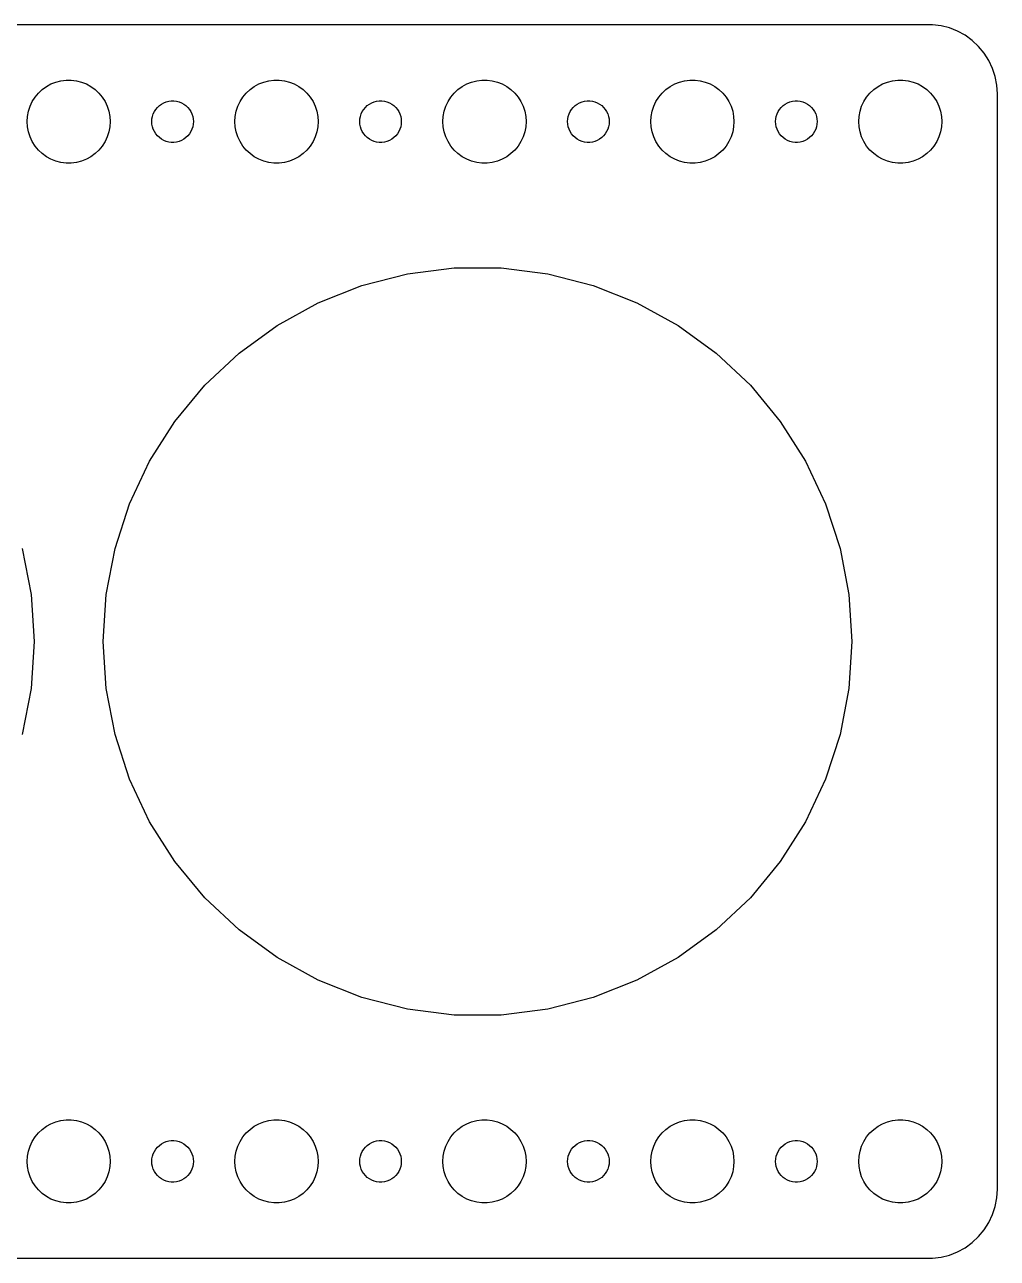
# Model space of a CAD drawing. Header units: metres. Extents: x -67 to 67, y -44 to 44.
# Drawn here: x -3.2 to 67, y -44.5 to 44.5 of the extents above; entities that cross this region are included whole.
import ezdxf

# ---------------------------------------------------------------- set-up
doc = ezdxf.new("R2010")
doc.units = ezdxf.units.M

msp = doc.modelspace()

# ---------------------------------------------------------------- linework, layer by layer
for p, q in [((62.3139, 44.4901), (-62.3139, 44.4901)), ((62.9369, 44.4114), (62.3139, 44.4901)), ((63.5451, 44.2553), (62.9369, 44.4114)), ((64.1289, 44.0241), (63.5451, 44.2553)), ((64.6791, 43.7216), (64.1289, 44.0241)), ((65.1871, 43.3526), (64.6791, 43.7216)), ((65.6448, 42.9227), (65.1871, 43.3526)), ((66.0451, 42.4389), (65.6448, 42.9227)), ((66.3815, 41.9088), (66.0451, 42.4389)), ((66.6489, 41.3406), (66.3815, 41.9088)), ((66.8429, 40.7434), (66.6489, 41.3406)), ((-1.60747, 40.033), (-1.27733, 40.2145)), ((-1.27733, 40.2145), (-0.92705, 40.3532)), ((-0.92705, 40.3532), (-0.56213, 40.4469)), ((-0.56213, 40.4469), (-0.18837, 40.4941)), ((-0.18837, 40.4941), (0.18837, 40.4941)), ((0.18837, 40.4941), (0.56213, 40.4469)), ((0.56213, 40.4469), (0.92705, 40.3532)), ((0.92705, 40.3532), (1.27733, 40.2145)), ((1.27733, 40.2145), (1.60747, 40.033)), ((13.3925, 40.033), (13.7227, 40.2145)), ((13.7227, 40.2145), (14.0729, 40.3532)), ((14.0729, 40.3532), (14.4379, 40.4469)), ((14.4379, 40.4469), (14.8116, 40.4941)), ((14.8116, 40.4941), (15.1884, 40.4941)), ((15.1884, 40.4941), (15.5621, 40.4469)), ((15.5621, 40.4469), (15.927, 40.3532)), ((15.927, 40.3532), (16.2773, 40.2145)), ((16.2773, 40.2145), (16.6075, 40.033)), ((28.3925, 40.033), (28.7227, 40.2145)), ((28.7227, 40.2145), (29.0729, 40.3532)), ((29.0729, 40.3532), (29.4379, 40.4469)), ((29.4379, 40.4469), (29.8116, 40.4941)), ((29.8116, 40.4941), (30.1884, 40.4941)), ((30.1884, 40.4941), (30.5621, 40.4469)), ((30.5621, 40.4469), (30.927, 40.3532)), ((30.927, 40.3532), (31.2773, 40.2145)), ((31.2773, 40.2145), (31.6075, 40.033)), ((43.3925, 40.033), (43.7227, 40.2145)), ((43.7227, 40.2145), (44.0729, 40.3532)), ((44.0729, 40.3532), (44.4379, 40.4469)), ((44.4379, 40.4469), (44.8116, 40.4941)), ((44.8116, 40.4941), (45.1884, 40.4941)), ((45.1884, 40.4941), (45.5621, 40.4469)), ((45.5621, 40.4469), (45.927, 40.3532)), ((45.927, 40.3532), (46.2773, 40.2145)), ((46.2773, 40.2145), (46.6075, 40.033)), ((58.3925, 40.033), (58.7227, 40.2145)), ((58.7227, 40.2145), (59.0729, 40.3532)), ((59.0729, 40.3532), (59.4379, 40.4469)), ((59.4379, 40.4469), (59.8116, 40.4941)), ((59.8116, 40.4941), (60.1884, 40.4941)), ((60.1884, 40.4941), (60.5621, 40.4469)), ((60.5621, 40.4469), (60.927, 40.3532)), ((60.927, 40.3532), (61.2773, 40.2145)), ((61.2773, 40.2145), (61.6075, 40.033)), ((66.9606, 40.1267), (66.8429, 40.7434)), ((67, 39.5), (66.9606, 40.1267)), ((-2.62891, 38.9453), (-2.42705, 39.2634)), ((-2.42705, 39.2634), (-2.1869, 39.5536)), ((-2.1869, 39.5536), (-1.91226, 39.8115)), ((-1.91226, 39.8115), (-1.60747, 40.033)), ((1.60747, 40.033), (1.91226, 39.8115)), ((1.91226, 39.8115), (2.1869, 39.5536)), ((2.1869, 39.5536), (2.42705, 39.2634)), ((2.42705, 39.2634), (2.62891, 38.9453)), ((12.3711, 38.9453), (12.5729, 39.2634)), ((12.5729, 39.2634), (12.8131, 39.5536)), ((12.8131, 39.5536), (13.0877, 39.8115)), ((13.0877, 39.8115), (13.3925, 40.033)), ((16.6075, 40.033), (16.9123, 39.8115)), ((16.9123, 39.8115), (17.1869, 39.5536)), ((17.1869, 39.5536), (17.427, 39.2634)), ((17.427, 39.2634), (17.6289, 38.9453)), ((27.3711, 38.9453), (27.5729, 39.2634)), ((27.5729, 39.2634), (27.8131, 39.5536)), ((27.8131, 39.5536), (28.0877, 39.8115)), ((28.0877, 39.8115), (28.3925, 40.033)), ((31.6075, 40.033), (31.9123, 39.8115)), ((31.9123, 39.8115), (32.1869, 39.5536)), ((32.1869, 39.5536), (32.427, 39.2634)), ((32.427, 39.2634), (32.6289, 38.9453)), ((42.3711, 38.9453), (42.5729, 39.2634)), ((42.5729, 39.2634), (42.8131, 39.5536)), ((42.8131, 39.5536), (43.0877, 39.8115)), ((43.0877, 39.8115), (43.3925, 40.033)), ((46.6075, 40.033), (46.9123, 39.8115)), ((46.9123, 39.8115), (47.1869, 39.5536)), ((47.1869, 39.5536), (47.427, 39.2634)), ((47.427, 39.2634), (47.6289, 38.9453)), ((57.3711, 38.9453), (57.5729, 39.2634)), ((57.5729, 39.2634), (57.8131, 39.5536)), ((57.8131, 39.5536), (58.0877, 39.8115)), ((58.0877, 39.8115), (58.3925, 40.033)), ((61.6075, 40.033), (61.9123, 39.8115)), ((61.9123, 39.8115), (62.1869, 39.5536)), ((62.1869, 39.5536), (62.427, 39.2634)), ((62.427, 39.2634), (62.6289, 38.9453)), ((67, -39.5), (67, 39.5)), ((-2.90575, 38.2461), (-2.78932, 38.6044)), ((-2.78932, 38.6044), (-2.62891, 38.9453)), ((2.62891, 38.9453), (2.78932, 38.6044)), ((2.78932, 38.6044), (2.90575, 38.2461)), ((6.18553, 38.2226), (6.28647, 38.3817)), ((6.28647, 38.3817), (6.40654, 38.5268)), ((6.40654, 38.5268), (6.54385, 38.6558)), ((6.54385, 38.6558), (6.69626, 38.7665)), ((6.69626, 38.7665), (6.86133, 38.8572)), ((6.86133, 38.8572), (7.03647, 38.9266)), ((7.03647, 38.9266), (7.21892, 38.9734)), ((7.21892, 38.9734), (7.40581, 38.997)), ((7.40581, 38.997), (7.59418, 38.997)), ((7.59418, 38.997), (7.78107, 38.9734)), ((7.78107, 38.9734), (7.96352, 38.9266)), ((7.96352, 38.9266), (8.13866, 38.8572)), ((8.13866, 38.8572), (8.30373, 38.7665)), ((8.30373, 38.7665), (8.45613, 38.6558)), ((8.45613, 38.6558), (8.59344, 38.5268)), ((8.59344, 38.5268), (8.71352, 38.3817)), ((8.71352, 38.3817), (8.81445, 38.2226)), ((12.0942, 38.2461), (12.2107, 38.6044)), ((12.2107, 38.6044), (12.3711, 38.9453)), ((17.6289, 38.9453), (17.7893, 38.6044)), ((17.7893, 38.6044), (17.9057, 38.2461)), ((21.1855, 38.2226), (21.2865, 38.3817)), ((21.2865, 38.3817), (21.4065, 38.5268)), ((21.4065, 38.5268), (21.5439, 38.6558)), ((21.5439, 38.6558), (21.6963, 38.7665)), ((21.6963, 38.7665), (21.8613, 38.8572)), ((21.8613, 38.8572), (22.0365, 38.9266)), ((22.0365, 38.9266), (22.2189, 38.9734)), ((22.2189, 38.9734), (22.4058, 38.997)), ((22.4058, 38.997), (22.5942, 38.997)), ((22.5942, 38.997), (22.7811, 38.9734)), ((22.7811, 38.9734), (22.9635, 38.9266)), ((22.9635, 38.9266), (23.1387, 38.8572)), ((23.1387, 38.8572), (23.3037, 38.7665)), ((23.3037, 38.7665), (23.4561, 38.6558)), ((23.4561, 38.6558), (23.5934, 38.5268)), ((23.5934, 38.5268), (23.7135, 38.3817)), ((23.7135, 38.3817), (23.8145, 38.2226)), ((27.0942, 38.2461), (27.2107, 38.6044)), ((27.2107, 38.6044), (27.3711, 38.9453)), ((32.6289, 38.9453), (32.7893, 38.6044)), ((32.7893, 38.6044), (32.9057, 38.2461)), ((36.1855, 38.2226), (36.2865, 38.3817)), ((36.2865, 38.3817), (36.4065, 38.5268)), ((36.4065, 38.5268), (36.5439, 38.6558)), ((36.5439, 38.6558), (36.6963, 38.7665)), ((36.6963, 38.7665), (36.8613, 38.8572)), ((36.8613, 38.8572), (37.0365, 38.9266)), ((37.0365, 38.9266), (37.2189, 38.9734)), ((37.2189, 38.9734), (37.4058, 38.997)), ((37.4058, 38.997), (37.5942, 38.997)), ((37.5942, 38.997), (37.7811, 38.9734)), ((37.7811, 38.9734), (37.9635, 38.9266)), ((37.9635, 38.9266), (38.1387, 38.8572)), ((38.1387, 38.8572), (38.3037, 38.7665)), ((38.3037, 38.7665), (38.4561, 38.6558)), ((38.4561, 38.6558), (38.5934, 38.5268)), ((38.5934, 38.5268), (38.7135, 38.3817)), ((38.7135, 38.3817), (38.8145, 38.2226)), ((42.0942, 38.2461), (42.2107, 38.6044)), ((42.2107, 38.6044), (42.3711, 38.9453)), ((47.6289, 38.9453), (47.7893, 38.6044)), ((47.7893, 38.6044), (47.9057, 38.2461)), ((51.1855, 38.2226), (51.2865, 38.3817)), ((51.2865, 38.3817), (51.4065, 38.5268)), ((51.4065, 38.5268), (51.5439, 38.6558)), ((51.5439, 38.6558), (51.6963, 38.7665)), ((51.6963, 38.7665), (51.8613, 38.8572)), ((51.8613, 38.8572), (52.0365, 38.9266)), ((52.0365, 38.9266), (52.2189, 38.9734)), ((52.2189, 38.9734), (52.4058, 38.997)), ((52.4058, 38.997), (52.5942, 38.997)), ((52.5942, 38.997), (52.7811, 38.9734)), ((52.7811, 38.9734), (52.9635, 38.9266)), ((52.9635, 38.9266), (53.1387, 38.8572)), ((53.1387, 38.8572), (53.3037, 38.7665)), ((53.3037, 38.7665), (53.4561, 38.6558)), ((53.4561, 38.6558), (53.5934, 38.5268)), ((53.5934, 38.5268), (53.7135, 38.3817)), ((53.7135, 38.3817), (53.8145, 38.2226)), ((57.0942, 38.2461), (57.2107, 38.6044)), ((57.2107, 38.6044), (57.3711, 38.9453)), ((62.6289, 38.9453), (62.7893, 38.6044)), ((62.7893, 38.6044), (62.9057, 38.2461)), ((-3, 37.5), (-2.97633, 37.876)), ((-2.97633, 37.124), (-3, 37.5)), ((-2.97633, 37.876), (-2.90575, 38.2461)), ((2.90575, 38.2461), (2.97633, 37.876)), ((2.97633, 37.876), (3, 37.5)), ((3, 37.5), (2.97633, 37.124)), ((6, 37.5), (6.01183, 37.688)), ((6.01183, 37.312), (6, 37.5)), ((6.01183, 37.688), (6.04712, 37.873)), ((6.04712, 37.873), (6.10533, 38.0522)), ((6.10533, 38.0522), (6.18553, 38.2226)), ((8.81445, 38.2226), (8.89465, 38.0522)), ((8.89465, 38.0522), (8.95287, 37.873)), ((8.95287, 37.873), (8.98816, 37.688)), ((8.98816, 37.688), (9, 37.5)), ((9, 37.5), (8.98816, 37.312)), ((12, 37.5), (12.0237, 37.876)), ((12.0237, 37.124), (12, 37.5)), ((12.0237, 37.876), (12.0942, 38.2461)), ((17.9057, 38.2461), (17.9763, 37.876)), ((17.9763, 37.876), (18, 37.5)), ((18, 37.5), (17.9763, 37.124)), ((21, 37.5), (21.0118, 37.688)), ((21.0118, 37.312), (21, 37.5)), ((21.0118, 37.688), (21.0471, 37.873)), ((21.0471, 37.873), (21.1053, 38.0522)), ((21.1053, 38.0522), (21.1855, 38.2226)), ((23.8145, 38.2226), (23.8947, 38.0522)), ((23.8947, 38.0522), (23.9529, 37.873)), ((23.9529, 37.873), (23.9882, 37.688)), ((23.9882, 37.688), (24, 37.5)), ((24, 37.5), (23.9882, 37.312)), ((27, 37.5), (27.0237, 37.876)), ((27.0237, 37.124), (27, 37.5)), ((27.0237, 37.876), (27.0942, 38.2461)), ((32.9057, 38.2461), (32.9763, 37.876)), ((32.9763, 37.876), (33, 37.5)), ((33, 37.5), (32.9763, 37.124)), ((36, 37.5), (36.0118, 37.688)), ((36.0118, 37.312), (36, 37.5)), ((36.0118, 37.688), (36.0471, 37.873)), ((36.0471, 37.873), (36.1053, 38.0522)), ((36.1053, 38.0522), (36.1855, 38.2226)), ((38.8145, 38.2226), (38.8947, 38.0522)), ((38.8947, 38.0522), (38.9529, 37.873)), ((38.9529, 37.873), (38.9882, 37.688)), ((38.9882, 37.688), (39, 37.5)), ((39, 37.5), (38.9882, 37.312)), ((42, 37.5), (42.0237, 37.876)), ((42.0237, 37.124), (42, 37.5)), ((42.0237, 37.876), (42.0942, 38.2461)), ((47.9057, 38.2461), (47.9763, 37.876)), ((47.9763, 37.876), (48, 37.5)), ((48, 37.5), (47.9763, 37.124)), ((51, 37.5), (51.0118, 37.688)), ((51.0118, 37.312), (51, 37.5)), ((51.0118, 37.688), (51.0471, 37.873)), ((51.0471, 37.873), (51.1053, 38.0522)), ((51.1053, 38.0522), (51.1855, 38.2226)), ((53.8145, 38.2226), (53.8947, 38.0522)), ((53.8947, 38.0522), (53.9529, 37.873)), ((53.9529, 37.873), (53.9882, 37.688)), ((53.9882, 37.688), (54, 37.5)), ((54, 37.5), (53.9882, 37.312)), ((57, 37.5), (57.0237, 37.876)), ((57.0237, 37.124), (57, 37.5)), ((57.0237, 37.876), (57.0942, 38.2461)), ((62.9057, 38.2461), (62.9763, 37.876)), ((62.9763, 37.876), (63, 37.5)), ((63, 37.5), (62.9763, 37.124)), ((-2.90575, 36.7539), (-2.97633, 37.124)), ((-2.78932, 36.3956), (-2.90575, 36.7539)), ((2.90575, 36.7539), (2.78932, 36.3956)), ((2.97633, 37.124), (2.90575, 36.7539)), ((6.04712, 37.127), (6.01183, 37.312)), ((6.10533, 36.9478), (6.04712, 37.127)), ((6.18553, 36.7774), (6.10533, 36.9478)), ((6.28647, 36.6183), (6.18553, 36.7774)), ((6.40654, 36.4732), (6.28647, 36.6183)), ((8.71352, 36.6183), (8.59344, 36.4732)), ((8.81445, 36.7774), (8.71352, 36.6183)), ((8.89465, 36.9478), (8.81445, 36.7774)), ((8.95287, 37.127), (8.89465, 36.9478)), ((8.98816, 37.312), (8.95287, 37.127)), ((12.0942, 36.7539), (12.0237, 37.124)), ((12.2107, 36.3956), (12.0942, 36.7539)), ((17.9057, 36.7539), (17.7893, 36.3956)), ((17.9763, 37.124), (17.9057, 36.7539)), ((21.0471, 37.127), (21.0118, 37.312)), ((21.1053, 36.9478), (21.0471, 37.127)), ((21.1855, 36.7774), (21.1053, 36.9478)), ((21.2865, 36.6183), (21.1855, 36.7774)), ((21.4065, 36.4732), (21.2865, 36.6183)), ((23.7135, 36.6183), (23.5934, 36.4732)), ((23.8145, 36.7774), (23.7135, 36.6183)), ((23.8947, 36.9478), (23.8145, 36.7774)), ((23.9529, 37.127), (23.8947, 36.9478)), ((23.9882, 37.312), (23.9529, 37.127)), ((27.0942, 36.7539), (27.0237, 37.124)), ((27.2107, 36.3956), (27.0942, 36.7539)), ((32.9057, 36.7539), (32.7893, 36.3956)), ((32.9763, 37.124), (32.9057, 36.7539)), ((36.0471, 37.127), (36.0118, 37.312)), ((36.1053, 36.9478), (36.0471, 37.127)), ((36.1855, 36.7774), (36.1053, 36.9478)), ((36.2865, 36.6183), (36.1855, 36.7774)), ((36.4065, 36.4732), (36.2865, 36.6183)), ((38.7135, 36.6183), (38.5934, 36.4732)), ((38.8145, 36.7774), (38.7135, 36.6183)), ((38.8947, 36.9478), (38.8145, 36.7774)), ((38.9529, 37.127), (38.8947, 36.9478)), ((38.9882, 37.312), (38.9529, 37.127)), ((42.0942, 36.7539), (42.0237, 37.124)), ((42.2107, 36.3956), (42.0942, 36.7539)), ((47.9057, 36.7539), (47.7893, 36.3956)), ((47.9763, 37.124), (47.9057, 36.7539)), ((51.0471, 37.127), (51.0118, 37.312)), ((51.1053, 36.9478), (51.0471, 37.127)), ((51.1855, 36.7774), (51.1053, 36.9478)), ((51.2865, 36.6183), (51.1855, 36.7774)), ((51.4065, 36.4732), (51.2865, 36.6183)), ((53.7135, 36.6183), (53.5934, 36.4732)), ((53.8145, 36.7774), (53.7135, 36.6183)), ((53.8947, 36.9478), (53.8145, 36.7774)), ((53.9529, 37.127), (53.8947, 36.9478)), ((53.9882, 37.312), (53.9529, 37.127)), ((57.0942, 36.7539), (57.0237, 37.124)), ((57.2107, 36.3956), (57.0942, 36.7539)), ((62.9057, 36.7539), (62.7893, 36.3956)), ((62.9763, 37.124), (62.9057, 36.7539)), ((-2.62891, 36.0547), (-2.78932, 36.3956)), ((-2.42705, 35.7366), (-2.62891, 36.0547)), ((-2.1869, 35.4464), (-2.42705, 35.7366)), ((2.42705, 35.7366), (2.1869, 35.4464)), ((2.62891, 36.0547), (2.42705, 35.7366)), ((2.78932, 36.3956), (2.62891, 36.0547)), ((6.54385, 36.3442), (6.40654, 36.4732)), ((6.69626, 36.2335), (6.54385, 36.3442)), ((6.86133, 36.1428), (6.69626, 36.2335)), ((7.03647, 36.0734), (6.86133, 36.1428)), ((7.21892, 36.0266), (7.03647, 36.0734)), ((7.40581, 36.003), (7.21892, 36.0266)), ((7.59418, 36.003), (7.40581, 36.003)), ((7.78107, 36.0266), (7.59418, 36.003)), ((7.96352, 36.0734), (7.78107, 36.0266)), ((8.13866, 36.1428), (7.96352, 36.0734)), ((8.30373, 36.2335), (8.13866, 36.1428)), ((8.45613, 36.3442), (8.30373, 36.2335)), ((8.59344, 36.4732), (8.45613, 36.3442)), ((12.3711, 36.0547), (12.2107, 36.3956)), ((12.5729, 35.7366), (12.3711, 36.0547)), ((12.8131, 35.4464), (12.5729, 35.7366)), ((17.427, 35.7366), (17.1869, 35.4464)), ((17.6289, 36.0547), (17.427, 35.7366)), ((17.7893, 36.3956), (17.6289, 36.0547)), ((21.5439, 36.3442), (21.4065, 36.4732)), ((21.6963, 36.2335), (21.5439, 36.3442)), ((21.8613, 36.1428), (21.6963, 36.2335)), ((22.0365, 36.0734), (21.8613, 36.1428)), ((22.2189, 36.0266), (22.0365, 36.0734)), ((22.4058, 36.003), (22.2189, 36.0266)), ((22.5942, 36.003), (22.4058, 36.003)), ((22.7811, 36.0266), (22.5942, 36.003)), ((22.9635, 36.0734), (22.7811, 36.0266)), ((23.1387, 36.1428), (22.9635, 36.0734)), ((23.3037, 36.2335), (23.1387, 36.1428)), ((23.4561, 36.3442), (23.3037, 36.2335)), ((23.5934, 36.4732), (23.4561, 36.3442)), ((27.3711, 36.0547), (27.2107, 36.3956)), ((27.5729, 35.7366), (27.3711, 36.0547)), ((27.8131, 35.4464), (27.5729, 35.7366)), ((32.427, 35.7366), (32.1869, 35.4464)), ((32.6289, 36.0547), (32.427, 35.7366)), ((32.7893, 36.3956), (32.6289, 36.0547)), ((36.5439, 36.3442), (36.4065, 36.4732)), ((36.6963, 36.2335), (36.5439, 36.3442)), ((36.8613, 36.1428), (36.6963, 36.2335)), ((37.0365, 36.0734), (36.8613, 36.1428)), ((37.2189, 36.0266), (37.0365, 36.0734)), ((37.4058, 36.003), (37.2189, 36.0266)), ((37.5942, 36.003), (37.4058, 36.003)), ((37.7811, 36.0266), (37.5942, 36.003)), ((37.9635, 36.0734), (37.7811, 36.0266)), ((38.1387, 36.1428), (37.9635, 36.0734)), ((38.3037, 36.2335), (38.1387, 36.1428)), ((38.4561, 36.3442), (38.3037, 36.2335)), ((38.5934, 36.4732), (38.4561, 36.3442)), ((42.3711, 36.0547), (42.2107, 36.3956)), ((42.5729, 35.7366), (42.3711, 36.0547)), ((42.8131, 35.4464), (42.5729, 35.7366)), ((47.427, 35.7366), (47.1869, 35.4464)), ((47.6289, 36.0547), (47.427, 35.7366)), ((47.7893, 36.3956), (47.6289, 36.0547)), ((51.5439, 36.3442), (51.4065, 36.4732)), ((51.6963, 36.2335), (51.5439, 36.3442)), ((51.8613, 36.1428), (51.6963, 36.2335)), ((52.0365, 36.0734), (51.8613, 36.1428)), ((52.2189, 36.0266), (52.0365, 36.0734)), ((52.4058, 36.003), (52.2189, 36.0266)), ((52.5942, 36.003), (52.4058, 36.003)), ((52.7811, 36.0266), (52.5942, 36.003)), ((52.9635, 36.0734), (52.7811, 36.0266)), ((53.1387, 36.1428), (52.9635, 36.0734)), ((53.3037, 36.2335), (53.1387, 36.1428)), ((53.4561, 36.3442), (53.3037, 36.2335)), ((53.5934, 36.4732), (53.4561, 36.3442)), ((57.3711, 36.0547), (57.2107, 36.3956)), ((57.5729, 35.7366), (57.3711, 36.0547)), ((57.8131, 35.4464), (57.5729, 35.7366)), ((62.427, 35.7366), (62.1869, 35.4464)), ((62.6289, 36.0547), (62.427, 35.7366)), ((62.7893, 36.3956), (62.6289, 36.0547)), ((-1.91226, 35.1885), (-2.1869, 35.4464)), ((-1.60747, 34.967), (-1.91226, 35.1885)), ((-1.27733, 34.7855), (-1.60747, 34.967)), ((-0.92705, 34.6468), (-1.27733, 34.7855)), ((1.27733, 34.7855), (0.92705, 34.6468)), ((1.60747, 34.967), (1.27733, 34.7855)), ((1.91226, 35.1885), (1.60747, 34.967)), ((2.1869, 35.4464), (1.91226, 35.1885)), ((13.0877, 35.1885), (12.8131, 35.4464)), ((13.3925, 34.967), (13.0877, 35.1885)), ((13.7227, 34.7855), (13.3925, 34.967)), ((14.0729, 34.6468), (13.7227, 34.7855)), ((16.2773, 34.7855), (15.927, 34.6468)), ((16.6075, 34.967), (16.2773, 34.7855)), ((16.9123, 35.1885), (16.6075, 34.967)), ((17.1869, 35.4464), (16.9123, 35.1885)), ((28.0877, 35.1885), (27.8131, 35.4464)), ((28.3925, 34.967), (28.0877, 35.1885)), ((28.7227, 34.7855), (28.3925, 34.967)), ((29.0729, 34.6468), (28.7227, 34.7855)), ((31.2773, 34.7855), (30.927, 34.6468)), ((31.6075, 34.967), (31.2773, 34.7855)), ((31.9123, 35.1885), (31.6075, 34.967)), ((32.1869, 35.4464), (31.9123, 35.1885)), ((43.0877, 35.1885), (42.8131, 35.4464)), ((43.3925, 34.967), (43.0877, 35.1885)), ((43.7227, 34.7855), (43.3925, 34.967)), ((44.0729, 34.6468), (43.7227, 34.7855)), ((46.2773, 34.7855), (45.927, 34.6468)), ((46.6075, 34.967), (46.2773, 34.7855)), ((46.9123, 35.1885), (46.6075, 34.967)), ((47.1869, 35.4464), (46.9123, 35.1885)), ((58.0877, 35.1885), (57.8131, 35.4464)), ((58.3925, 34.967), (58.0877, 35.1885)), ((58.7227, 34.7855), (58.3925, 34.967)), ((59.0729, 34.6468), (58.7227, 34.7855)), ((61.2773, 34.7855), (60.927, 34.6468)), ((61.6075, 34.967), (61.2773, 34.7855)), ((61.9123, 35.1885), (61.6075, 34.967)), ((62.1869, 35.4464), (61.9123, 35.1885)), ((-0.56213, 34.5531), (-0.92705, 34.6468)), ((-0.18837, 34.5059), (-0.56213, 34.5531)), ((0.18837, 34.5059), (-0.18837, 34.5059)), ((0.56213, 34.5531), (0.18837, 34.5059)), ((0.92705, 34.6468), (0.56213, 34.5531)), ((14.4379, 34.5531), (14.0729, 34.6468)), ((14.8116, 34.5059), (14.4379, 34.5531)), ((15.1884, 34.5059), (14.8116, 34.5059)), ((15.5621, 34.5531), (15.1884, 34.5059)), ((15.927, 34.6468), (15.5621, 34.5531)), ((29.4379, 34.5531), (29.0729, 34.6468)), ((29.8116, 34.5059), (29.4379, 34.5531)), ((30.1884, 34.5059), (29.8116, 34.5059)), ((30.5621, 34.5531), (30.1884, 34.5059)), ((30.927, 34.6468), (30.5621, 34.5531)), ((44.4379, 34.5531), (44.0729, 34.6468)), ((44.8116, 34.5059), (44.4379, 34.5531)), ((45.1884, 34.5059), (44.8116, 34.5059)), ((45.5621, 34.5531), (45.1884, 34.5059)), ((45.927, 34.6468), (45.5621, 34.5531)), ((59.4379, 34.5531), (59.0729, 34.6468)), ((59.8116, 34.5059), (59.4379, 34.5531)), ((60.1884, 34.5059), (59.8116, 34.5059)), ((60.5621, 34.5531), (60.1884, 34.5059)), ((60.927, 34.6468), (60.5621, 34.5531)), ((24.4407, 26.5217), (27.8046, 26.9467)), ((27.8046, 26.9467), (31.1953, 26.9467)), ((31.1953, 26.9467), (34.5593, 26.5217)), ((21.1565, 25.6785), (24.4407, 26.5217)), ((34.5593, 26.5217), (37.8435, 25.6785)), ((18.004, 24.4303), (21.1565, 25.6785)), ((37.8435, 25.6785), (40.996, 24.4303)), ((15.0327, 22.7968), (18.004, 24.4303)), ((40.996, 24.4303), (43.9673, 22.7968)), ((12.2896, 20.8038), (15.0327, 22.7968)), ((43.9673, 22.7968), (46.7104, 20.8038)), ((9.81784, 18.4828), (12.2896, 20.8038)), ((46.7104, 20.8038), (49.1821, 18.4828)), ((7.65654, 15.8702), (9.81784, 18.4828)), ((49.1821, 18.4828), (51.3435, 15.8702)), ((5.83971, 13.0073), (7.65654, 15.8702)), ((51.3435, 15.8702), (53.1603, 13.0073)), ((4.39603, 9.93936), (5.83971, 13.0073)), ((53.1603, 13.0073), (54.604, 9.93936)), ((3.34825, 6.71461), (4.39603, 9.93936)), ((54.604, 9.93936), (55.6517, 6.71461)), ((-3.34825, 6.71461), (-2.71289, 3.38399)), ((2.71289, 3.38399), (3.34825, 6.71461)), ((55.6517, 6.71461), (56.2871, 3.38399)), ((-2.71289, 3.38399), (-2.5, 0)), ((2.5, 0), (2.71289, 3.38399)), ((56.2871, 3.38399), (56.5, 0)), ((-2.5, 0), (-2.71289, -3.38399)), ((2.71289, -3.38399), (2.5, 0)), ((56.5, 0), (56.2871, -3.38399)), ((-2.71289, -3.38399), (-3.34825, -6.71461)), ((3.34825, -6.71461), (2.71289, -3.38399)), ((56.2871, -3.38399), (55.6517, -6.71461)), ((4.39603, -9.93936), (3.34825, -6.71461)), ((55.6517, -6.71461), (54.604, -9.93936)), ((5.83971, -13.0073), (4.39603, -9.93936)), ((54.604, -9.93936), (53.1603, -13.0073)), ((7.65654, -15.8702), (5.83971, -13.0073)), ((53.1603, -13.0073), (51.3435, -15.8702)), ((9.81784, -18.4828), (7.65654, -15.8702)), ((51.3435, -15.8702), (49.1821, -18.4828)), ((12.2896, -20.8038), (9.81784, -18.4828)), ((49.1821, -18.4828), (46.7104, -20.8038)), ((15.0327, -22.7968), (12.2896, -20.8038)), ((46.7104, -20.8038), (43.9673, -22.7968)), ((18.004, -24.4303), (15.0327, -22.7968)), ((43.9673, -22.7968), (40.996, -24.4303)), ((21.1565, -25.6785), (18.004, -24.4303)), ((40.996, -24.4303), (37.8435, -25.6785)), ((24.4407, -26.5217), (21.1565, -25.6785)), ((37.8435, -25.6785), (34.5593, -26.5217)), ((27.8046, -26.9467), (24.4407, -26.5217)), ((34.5593, -26.5217), (31.1953, -26.9467)), ((31.1953, -26.9467), (27.8046, -26.9467)), ((-1.27733, -34.7855), (-0.92705, -34.6468)), ((-0.92705, -34.6468), (-0.56213, -34.5531)), ((-0.56213, -34.5531), (-0.18837, -34.5059)), ((-0.18837, -34.5059), (0.18837, -34.5059)), ((0.18837, -34.5059), (0.56213, -34.5531)), ((0.56213, -34.5531), (0.92705, -34.6468)), ((0.92705, -34.6468), (1.27733, -34.7855)), ((13.7227, -34.7855), (14.0729, -34.6468)), ((14.0729, -34.6468), (14.4379, -34.5531)), ((14.4379, -34.5531), (14.8116, -34.5059)), ((14.8116, -34.5059), (15.1884, -34.5059)), ((15.1884, -34.5059), (15.5621, -34.5531)), ((15.5621, -34.5531), (15.927, -34.6468)), ((15.927, -34.6468), (16.2773, -34.7855)), ((28.7227, -34.7855), (29.0729, -34.6468)), ((29.0729, -34.6468), (29.4379, -34.5531)), ((29.4379, -34.5531), (29.8116, -34.5059)), ((29.8116, -34.5059), (30.1884, -34.5059)), ((30.1884, -34.5059), (30.5621, -34.5531)), ((30.5621, -34.5531), (30.927, -34.6468)), ((30.927, -34.6468), (31.2773, -34.7855)), ((43.7227, -34.7855), (44.0729, -34.6468)), ((44.0729, -34.6468), (44.4379, -34.5531)), ((44.4379, -34.5531), (44.8116, -34.5059)), ((44.8116, -34.5059), (45.1884, -34.5059)), ((45.1884, -34.5059), (45.5621, -34.5531)), ((45.5621, -34.5531), (45.927, -34.6468)), ((45.927, -34.6468), (46.2773, -34.7855)), ((58.7227, -34.7855), (59.0729, -34.6468)), ((59.0729, -34.6468), (59.4379, -34.5531)), ((59.4379, -34.5531), (59.8116, -34.5059)), ((59.8116, -34.5059), (60.1884, -34.5059)), ((60.1884, -34.5059), (60.5621, -34.5531)), ((60.5621, -34.5531), (60.927, -34.6468)), ((60.927, -34.6468), (61.2773, -34.7855)), ((-2.42705, -35.7366), (-2.1869, -35.4464)), ((-2.1869, -35.4464), (-1.91226, -35.1885)), ((-1.91226, -35.1885), (-1.60747, -34.967)), ((-1.60747, -34.967), (-1.27733, -34.7855)), ((1.27733, -34.7855), (1.60747, -34.967)), ((1.60747, -34.967), (1.91226, -35.1885)), ((1.91226, -35.1885), (2.1869, -35.4464)), ((2.1869, -35.4464), (2.42705, -35.7366)), ((12.5729, -35.7366), (12.8131, -35.4464)), ((12.8131, -35.4464), (13.0877, -35.1885)), ((13.0877, -35.1885), (13.3925, -34.967)), ((13.3925, -34.967), (13.7227, -34.7855)), ((16.2773, -34.7855), (16.6075, -34.967)), ((16.6075, -34.967), (16.9123, -35.1885)), ((16.9123, -35.1885), (17.1869, -35.4464)), ((17.1869, -35.4464), (17.427, -35.7366)), ((27.5729, -35.7366), (27.8131, -35.4464)), ((27.8131, -35.4464), (28.0877, -35.1885)), ((28.0877, -35.1885), (28.3925, -34.967)), ((28.3925, -34.967), (28.7227, -34.7855)), ((31.2773, -34.7855), (31.6075, -34.967)), ((31.6075, -34.967), (31.9123, -35.1885)), ((31.9123, -35.1885), (32.1869, -35.4464)), ((32.1869, -35.4464), (32.427, -35.7366)), ((42.5729, -35.7366), (42.8131, -35.4464)), ((42.8131, -35.4464), (43.0877, -35.1885)), ((43.0877, -35.1885), (43.3925, -34.967)), ((43.3925, -34.967), (43.7227, -34.7855)), ((46.2773, -34.7855), (46.6075, -34.967)), ((46.6075, -34.967), (46.9123, -35.1885)), ((46.9123, -35.1885), (47.1869, -35.4464)), ((47.1869, -35.4464), (47.427, -35.7366)), ((57.5729, -35.7366), (57.8131, -35.4464)), ((57.8131, -35.4464), (58.0877, -35.1885)), ((58.0877, -35.1885), (58.3925, -34.967)), ((58.3925, -34.967), (58.7227, -34.7855)), ((61.2773, -34.7855), (61.6075, -34.967)), ((61.6075, -34.967), (61.9123, -35.1885)), ((61.9123, -35.1885), (62.1869, -35.4464)), ((62.1869, -35.4464), (62.427, -35.7366)), ((-2.90575, -36.7539), (-2.78932, -36.3956)), ((-2.78932, -36.3956), (-2.62891, -36.0547)), ((-2.62891, -36.0547), (-2.42705, -35.7366)), ((2.42705, -35.7366), (2.62891, -36.0547)), ((2.62891, -36.0547), (2.78932, -36.3956)), ((2.78932, -36.3956), (2.90575, -36.7539)), ((6.28647, -36.6183), (6.40654, -36.4732)), ((6.40654, -36.4732), (6.54385, -36.3442)), ((6.54385, -36.3442), (6.69626, -36.2335)), ((6.69626, -36.2335), (6.86133, -36.1428)), ((6.86133, -36.1428), (7.03647, -36.0734)), ((7.03647, -36.0734), (7.21892, -36.0266)), ((7.21892, -36.0266), (7.40581, -36.003)), ((7.40581, -36.003), (7.59418, -36.003)), ((7.59418, -36.003), (7.78107, -36.0266)), ((7.78107, -36.0266), (7.96352, -36.0734)), ((7.96352, -36.0734), (8.13866, -36.1428)), ((8.13866, -36.1428), (8.30373, -36.2335)), ((8.30373, -36.2335), (8.45613, -36.3442)), ((8.45613, -36.3442), (8.59344, -36.4732)), ((8.59344, -36.4732), (8.71352, -36.6183)), ((12.0942, -36.7539), (12.2107, -36.3956)), ((12.2107, -36.3956), (12.3711, -36.0547)), ((12.3711, -36.0547), (12.5729, -35.7366)), ((17.427, -35.7366), (17.6289, -36.0547)), ((17.6289, -36.0547), (17.7893, -36.3956)), ((17.7893, -36.3956), (17.9057, -36.7539)), ((21.2865, -36.6183), (21.4065, -36.4732)), ((21.4065, -36.4732), (21.5439, -36.3442)), ((21.5439, -36.3442), (21.6963, -36.2335)), ((21.6963, -36.2335), (21.8613, -36.1428)), ((21.8613, -36.1428), (22.0365, -36.0734)), ((22.0365, -36.0734), (22.2189, -36.0266)), ((22.2189, -36.0266), (22.4058, -36.003)), ((22.4058, -36.003), (22.5942, -36.003)), ((22.5942, -36.003), (22.7811, -36.0266)), ((22.7811, -36.0266), (22.9635, -36.0734)), ((22.9635, -36.0734), (23.1387, -36.1428)), ((23.1387, -36.1428), (23.3037, -36.2335)), ((23.3037, -36.2335), (23.4561, -36.3442)), ((23.4561, -36.3442), (23.5934, -36.4732)), ((23.5934, -36.4732), (23.7135, -36.6183)), ((27.0942, -36.7539), (27.2107, -36.3956)), ((27.2107, -36.3956), (27.3711, -36.0547)), ((27.3711, -36.0547), (27.5729, -35.7366)), ((32.427, -35.7366), (32.6289, -36.0547)), ((32.6289, -36.0547), (32.7893, -36.3956)), ((32.7893, -36.3956), (32.9057, -36.7539)), ((36.2865, -36.6183), (36.4065, -36.4732)), ((36.4065, -36.4732), (36.5439, -36.3442)), ((36.5439, -36.3442), (36.6963, -36.2335)), ((36.6963, -36.2335), (36.8613, -36.1428)), ((36.8613, -36.1428), (37.0365, -36.0734)), ((37.0365, -36.0734), (37.2189, -36.0266)), ((37.2189, -36.0266), (37.4058, -36.003)), ((37.4058, -36.003), (37.5942, -36.003)), ((37.5942, -36.003), (37.7811, -36.0266)), ((37.7811, -36.0266), (37.9635, -36.0734)), ((37.9635, -36.0734), (38.1387, -36.1428)), ((38.1387, -36.1428), (38.3037, -36.2335)), ((38.3037, -36.2335), (38.4561, -36.3442)), ((38.4561, -36.3442), (38.5934, -36.4732)), ((38.5934, -36.4732), (38.7135, -36.6183)), ((42.0942, -36.7539), (42.2107, -36.3956)), ((42.2107, -36.3956), (42.3711, -36.0547)), ((42.3711, -36.0547), (42.5729, -35.7366)), ((47.427, -35.7366), (47.6289, -36.0547)), ((47.6289, -36.0547), (47.7893, -36.3956)), ((47.7893, -36.3956), (47.9057, -36.7539)), ((51.2865, -36.6183), (51.4065, -36.4732)), ((51.4065, -36.4732), (51.5439, -36.3442)), ((51.5439, -36.3442), (51.6963, -36.2335)), ((51.6963, -36.2335), (51.8613, -36.1428)), ((51.8613, -36.1428), (52.0365, -36.0734)), ((52.0365, -36.0734), (52.2189, -36.0266)), ((52.2189, -36.0266), (52.4058, -36.003)), ((52.4058, -36.003), (52.5942, -36.003)), ((52.5942, -36.003), (52.7811, -36.0266)), ((52.7811, -36.0266), (52.9635, -36.0734)), ((52.9635, -36.0734), (53.1387, -36.1428)), ((53.1387, -36.1428), (53.3037, -36.2335)), ((53.3037, -36.2335), (53.4561, -36.3442)), ((53.4561, -36.3442), (53.5934, -36.4732)), ((53.5934, -36.4732), (53.7135, -36.6183)), ((57.0942, -36.7539), (57.2107, -36.3956)), ((57.2107, -36.3956), (57.3711, -36.0547)), ((57.3711, -36.0547), (57.5729, -35.7366)), ((62.427, -35.7366), (62.6289, -36.0547)), ((62.6289, -36.0547), (62.7893, -36.3956)), ((62.7893, -36.3956), (62.9057, -36.7539)), ((-3, -37.5), (-2.97633, -37.124)), ((-2.97633, -37.124), (-2.90575, -36.7539)), ((2.90575, -36.7539), (2.97633, -37.124)), ((2.97633, -37.124), (3, -37.5)), ((6, -37.5), (6.01183, -37.312)), ((6.01183, -37.312), (6.04712, -37.127)), ((6.04712, -37.127), (6.10533, -36.9478)), ((6.10533, -36.9478), (6.18553, -36.7774)), ((6.18553, -36.7774), (6.28647, -36.6183)), ((8.71352, -36.6183), (8.81445, -36.7774)), ((8.81445, -36.7774), (8.89465, -36.9478)), ((8.89465, -36.9478), (8.95287, -37.127)), ((8.95287, -37.127), (8.98816, -37.312)), ((8.98816, -37.312), (9, -37.5)), ((12, -37.5), (12.0237, -37.124)), ((12.0237, -37.124), (12.0942, -36.7539)), ((17.9057, -36.7539), (17.9763, -37.124)), ((17.9763, -37.124), (18, -37.5)), ((21, -37.5), (21.0118, -37.312)), ((21.0118, -37.312), (21.0471, -37.127)), ((21.0471, -37.127), (21.1053, -36.9478)), ((21.1053, -36.9478), (21.1855, -36.7774)), ((21.1855, -36.7774), (21.2865, -36.6183)), ((23.7135, -36.6183), (23.8145, -36.7774)), ((23.8145, -36.7774), (23.8947, -36.9478)), ((23.8947, -36.9478), (23.9529, -37.127)), ((23.9529, -37.127), (23.9882, -37.312)), ((23.9882, -37.312), (24, -37.5)), ((27, -37.5), (27.0237, -37.124)), ((27.0237, -37.124), (27.0942, -36.7539)), ((32.9057, -36.7539), (32.9763, -37.124)), ((32.9763, -37.124), (33, -37.5)), ((36, -37.5), (36.0118, -37.312)), ((36.0118, -37.312), (36.0471, -37.127)), ((36.0471, -37.127), (36.1053, -36.9478)), ((36.1053, -36.9478), (36.1855, -36.7774)), ((36.1855, -36.7774), (36.2865, -36.6183)), ((38.7135, -36.6183), (38.8145, -36.7774)), ((38.8145, -36.7774), (38.8947, -36.9478)), ((38.8947, -36.9478), (38.9529, -37.127)), ((38.9529, -37.127), (38.9882, -37.312)), ((38.9882, -37.312), (39, -37.5)), ((42, -37.5), (42.0237, -37.124)), ((42.0237, -37.124), (42.0942, -36.7539)), ((47.9057, -36.7539), (47.9763, -37.124)), ((47.9763, -37.124), (48, -37.5)), ((51, -37.5), (51.0118, -37.312)), ((51.0118, -37.312), (51.0471, -37.127)), ((51.0471, -37.127), (51.1053, -36.9478)), ((51.1053, -36.9478), (51.1855, -36.7774)), ((51.1855, -36.7774), (51.2865, -36.6183)), ((53.7135, -36.6183), (53.8145, -36.7774)), ((53.8145, -36.7774), (53.8947, -36.9478)), ((53.8947, -36.9478), (53.9529, -37.127)), ((53.9529, -37.127), (53.9882, -37.312)), ((53.9882, -37.312), (54, -37.5)), ((57, -37.5), (57.0237, -37.124)), ((57.0237, -37.124), (57.0942, -36.7539)), ((62.9057, -36.7539), (62.9763, -37.124)), ((62.9763, -37.124), (63, -37.5)), ((-2.97633, -37.876), (-3, -37.5)), ((-2.90575, -38.2461), (-2.97633, -37.876)), ((-2.78932, -38.6044), (-2.90575, -38.2461)), ((2.90575, -38.2461), (2.78932, -38.6044)), ((2.97633, -37.876), (2.90575, -38.2461)), ((3, -37.5), (2.97633, -37.876)), ((6.01183, -37.688), (6, -37.5)), ((6.04712, -37.873), (6.01183, -37.688)), ((6.10533, -38.0522), (6.04712, -37.873)), ((6.18553, -38.2226), (6.10533, -38.0522)), ((6.28647, -38.3817), (6.18553, -38.2226)), ((8.81445, -38.2226), (8.71352, -38.3817)), ((8.89465, -38.0522), (8.81445, -38.2226)), ((8.95287, -37.873), (8.89465, -38.0522)), ((8.98816, -37.688), (8.95287, -37.873)), ((9, -37.5), (8.98816, -37.688)), ((12.0237, -37.876), (12, -37.5)), ((12.0942, -38.2461), (12.0237, -37.876)), ((12.2107, -38.6044), (12.0942, -38.2461)), ((17.9057, -38.2461), (17.7893, -38.6044)), ((17.9763, -37.876), (17.9057, -38.2461)), ((18, -37.5), (17.9763, -37.876)), ((21.0118, -37.688), (21, -37.5)), ((21.0471, -37.873), (21.0118, -37.688)), ((21.1053, -38.0522), (21.0471, -37.873)), ((21.1855, -38.2226), (21.1053, -38.0522)), ((21.2865, -38.3817), (21.1855, -38.2226)), ((23.8145, -38.2226), (23.7135, -38.3817)), ((23.8947, -38.0522), (23.8145, -38.2226)), ((23.9529, -37.873), (23.8947, -38.0522)), ((23.9882, -37.688), (23.9529, -37.873)), ((24, -37.5), (23.9882, -37.688)), ((27.0237, -37.876), (27, -37.5)), ((27.0942, -38.2461), (27.0237, -37.876)), ((27.2107, -38.6044), (27.0942, -38.2461)), ((32.9057, -38.2461), (32.7893, -38.6044)), ((32.9763, -37.876), (32.9057, -38.2461)), ((33, -37.5), (32.9763, -37.876)), ((36.0118, -37.688), (36, -37.5)), ((36.0471, -37.873), (36.0118, -37.688)), ((36.1053, -38.0522), (36.0471, -37.873)), ((36.1855, -38.2226), (36.1053, -38.0522)), ((36.2865, -38.3817), (36.1855, -38.2226)), ((38.8145, -38.2226), (38.7135, -38.3817)), ((38.8947, -38.0522), (38.8145, -38.2226)), ((38.9529, -37.873), (38.8947, -38.0522)), ((38.9882, -37.688), (38.9529, -37.873)), ((39, -37.5), (38.9882, -37.688)), ((42.0237, -37.876), (42, -37.5)), ((42.0942, -38.2461), (42.0237, -37.876)), ((42.2107, -38.6044), (42.0942, -38.2461)), ((47.9057, -38.2461), (47.7893, -38.6044)), ((47.9763, -37.876), (47.9057, -38.2461)), ((48, -37.5), (47.9763, -37.876)), ((51.0118, -37.688), (51, -37.5)), ((51.0471, -37.873), (51.0118, -37.688)), ((51.1053, -38.0522), (51.0471, -37.873)), ((51.1855, -38.2226), (51.1053, -38.0522)), ((51.2865, -38.3817), (51.1855, -38.2226)), ((53.8145, -38.2226), (53.7135, -38.3817)), ((53.8947, -38.0522), (53.8145, -38.2226)), ((53.9529, -37.873), (53.8947, -38.0522)), ((53.9882, -37.688), (53.9529, -37.873)), ((54, -37.5), (53.9882, -37.688)), ((57.0237, -37.876), (57, -37.5)), ((57.0942, -38.2461), (57.0237, -37.876)), ((57.2107, -38.6044), (57.0942, -38.2461)), ((62.9057, -38.2461), (62.7893, -38.6044)), ((62.9763, -37.876), (62.9057, -38.2461)), ((63, -37.5), (62.9763, -37.876)), ((-2.62891, -38.9453), (-2.78932, -38.6044)), ((-2.42705, -39.2634), (-2.62891, -38.9453)), ((2.62891, -38.9453), (2.42705, -39.2634)), ((2.78932, -38.6044), (2.62891, -38.9453)), ((6.40654, -38.5268), (6.28647, -38.3817)), ((6.54385, -38.6558), (6.40654, -38.5268)), ((6.69626, -38.7665), (6.54385, -38.6558)), ((6.86133, -38.8572), (6.69626, -38.7665)), ((7.03647, -38.9266), (6.86133, -38.8572)), ((7.21892, -38.9734), (7.03647, -38.9266)), ((7.40581, -38.997), (7.21892, -38.9734)), ((7.59418, -38.997), (7.40581, -38.997)), ((7.78107, -38.9734), (7.59418, -38.997)), ((7.96352, -38.9266), (7.78107, -38.9734)), ((8.13866, -38.8572), (7.96352, -38.9266)), ((8.30373, -38.7665), (8.13866, -38.8572)), ((8.45613, -38.6558), (8.30373, -38.7665)), ((8.59344, -38.5268), (8.45613, -38.6558)), ((8.71352, -38.3817), (8.59344, -38.5268)), ((12.3711, -38.9453), (12.2107, -38.6044)), ((12.5729, -39.2634), (12.3711, -38.9453)), ((17.6289, -38.9453), (17.427, -39.2634)), ((17.7893, -38.6044), (17.6289, -38.9453)), ((21.4065, -38.5268), (21.2865, -38.3817)), ((21.5439, -38.6558), (21.4065, -38.5268)), ((21.6963, -38.7665), (21.5439, -38.6558)), ((21.8613, -38.8572), (21.6963, -38.7665)), ((22.0365, -38.9266), (21.8613, -38.8572)), ((22.2189, -38.9734), (22.0365, -38.9266)), ((22.4058, -38.997), (22.2189, -38.9734)), ((22.5942, -38.997), (22.4058, -38.997)), ((22.7811, -38.9734), (22.5942, -38.997)), ((22.9635, -38.9266), (22.7811, -38.9734)), ((23.1387, -38.8572), (22.9635, -38.9266)), ((23.3037, -38.7665), (23.1387, -38.8572)), ((23.4561, -38.6558), (23.3037, -38.7665)), ((23.5934, -38.5268), (23.4561, -38.6558)), ((23.7135, -38.3817), (23.5934, -38.5268)), ((27.3711, -38.9453), (27.2107, -38.6044)), ((27.5729, -39.2634), (27.3711, -38.9453)), ((32.6289, -38.9453), (32.427, -39.2634)), ((32.7893, -38.6044), (32.6289, -38.9453)), ((36.4065, -38.5268), (36.2865, -38.3817)), ((36.5439, -38.6558), (36.4065, -38.5268)), ((36.6963, -38.7665), (36.5439, -38.6558)), ((36.8613, -38.8572), (36.6963, -38.7665)), ((37.0365, -38.9266), (36.8613, -38.8572)), ((37.2189, -38.9734), (37.0365, -38.9266)), ((37.4058, -38.997), (37.2189, -38.9734)), ((37.5942, -38.997), (37.4058, -38.997)), ((37.7811, -38.9734), (37.5942, -38.997)), ((37.9635, -38.9266), (37.7811, -38.9734)), ((38.1387, -38.8572), (37.9635, -38.9266)), ((38.3037, -38.7665), (38.1387, -38.8572)), ((38.4561, -38.6558), (38.3037, -38.7665)), ((38.5934, -38.5268), (38.4561, -38.6558)), ((38.7135, -38.3817), (38.5934, -38.5268)), ((42.3711, -38.9453), (42.2107, -38.6044)), ((42.5729, -39.2634), (42.3711, -38.9453)), ((47.6289, -38.9453), (47.427, -39.2634)), ((47.7893, -38.6044), (47.6289, -38.9453)), ((51.4065, -38.5268), (51.2865, -38.3817)), ((51.5439, -38.6558), (51.4065, -38.5268)), ((51.6963, -38.7665), (51.5439, -38.6558)), ((51.8613, -38.8572), (51.6963, -38.7665)), ((52.0365, -38.9266), (51.8613, -38.8572)), ((52.2189, -38.9734), (52.0365, -38.9266)), ((52.4058, -38.997), (52.2189, -38.9734)), ((52.5942, -38.997), (52.4058, -38.997)), ((52.7811, -38.9734), (52.5942, -38.997)), ((52.9635, -38.9266), (52.7811, -38.9734)), ((53.1387, -38.8572), (52.9635, -38.9266)), ((53.3037, -38.7665), (53.1387, -38.8572)), ((53.4561, -38.6558), (53.3037, -38.7665)), ((53.5934, -38.5268), (53.4561, -38.6558)), ((53.7135, -38.3817), (53.5934, -38.5268)), ((57.3711, -38.9453), (57.2107, -38.6044)), ((57.5729, -39.2634), (57.3711, -38.9453)), ((62.6289, -38.9453), (62.427, -39.2634)), ((62.7893, -38.6044), (62.6289, -38.9453)), ((-2.1869, -39.5536), (-2.42705, -39.2634)), ((-1.91226, -39.8115), (-2.1869, -39.5536)), ((-1.60747, -40.033), (-1.91226, -39.8115)), ((-1.27733, -40.2145), (-1.60747, -40.033)), ((1.60747, -40.033), (1.27733, -40.2145)), ((1.91226, -39.8115), (1.60747, -40.033)), ((2.1869, -39.5536), (1.91226, -39.8115)), ((2.42705, -39.2634), (2.1869, -39.5536)), ((12.8131, -39.5536), (12.5729, -39.2634)), ((13.0877, -39.8115), (12.8131, -39.5536)), ((13.3925, -40.033), (13.0877, -39.8115)), ((13.7227, -40.2145), (13.3925, -40.033)), ((16.6075, -40.033), (16.2773, -40.2145)), ((16.9123, -39.8115), (16.6075, -40.033)), ((17.1869, -39.5536), (16.9123, -39.8115)), ((17.427, -39.2634), (17.1869, -39.5536)), ((27.8131, -39.5536), (27.5729, -39.2634)), ((28.0877, -39.8115), (27.8131, -39.5536)), ((28.3925, -40.033), (28.0877, -39.8115)), ((28.7227, -40.2145), (28.3925, -40.033)), ((31.6075, -40.033), (31.2773, -40.2145)), ((31.9123, -39.8115), (31.6075, -40.033)), ((32.1869, -39.5536), (31.9123, -39.8115)), ((32.427, -39.2634), (32.1869, -39.5536)), ((42.8131, -39.5536), (42.5729, -39.2634)), ((43.0877, -39.8115), (42.8131, -39.5536)), ((43.3925, -40.033), (43.0877, -39.8115)), ((43.7227, -40.2145), (43.3925, -40.033)), ((46.6075, -40.033), (46.2773, -40.2145)), ((46.9123, -39.8115), (46.6075, -40.033)), ((47.1869, -39.5536), (46.9123, -39.8115)), ((47.427, -39.2634), (47.1869, -39.5536)), ((57.8131, -39.5536), (57.5729, -39.2634)), ((58.0877, -39.8115), (57.8131, -39.5536)), ((58.3925, -40.033), (58.0877, -39.8115)), ((58.7227, -40.2145), (58.3925, -40.033)), ((61.6075, -40.033), (61.2773, -40.2145)), ((61.9123, -39.8115), (61.6075, -40.033)), ((62.1869, -39.5536), (61.9123, -39.8115)), ((62.427, -39.2634), (62.1869, -39.5536)), ((66.9606, -40.1267), (67, -39.5)), ((-0.92705, -40.3532), (-1.27733, -40.2145)), ((-0.56213, -40.4469), (-0.92705, -40.3532)), ((-0.18837, -40.4941), (-0.56213, -40.4469)), ((0.18837, -40.4941), (-0.18837, -40.4941)), ((0.56213, -40.4469), (0.18837, -40.4941)), ((0.92705, -40.3532), (0.56213, -40.4469)), ((1.27733, -40.2145), (0.92705, -40.3532)), ((14.0729, -40.3532), (13.7227, -40.2145)), ((14.4379, -40.4469), (14.0729, -40.3532)), ((14.8116, -40.4941), (14.4379, -40.4469)), ((15.1884, -40.4941), (14.8116, -40.4941)), ((15.5621, -40.4469), (15.1884, -40.4941)), ((15.927, -40.3532), (15.5621, -40.4469)), ((16.2773, -40.2145), (15.927, -40.3532)), ((29.0729, -40.3532), (28.7227, -40.2145)), ((29.4379, -40.4469), (29.0729, -40.3532)), ((29.8116, -40.4941), (29.4379, -40.4469)), ((30.1884, -40.4941), (29.8116, -40.4941)), ((30.5621, -40.4469), (30.1884, -40.4941)), ((30.927, -40.3532), (30.5621, -40.4469)), ((31.2773, -40.2145), (30.927, -40.3532)), ((44.0729, -40.3532), (43.7227, -40.2145)), ((44.4379, -40.4469), (44.0729, -40.3532)), ((44.8116, -40.4941), (44.4379, -40.4469)), ((45.1884, -40.4941), (44.8116, -40.4941)), ((45.5621, -40.4469), (45.1884, -40.4941)), ((45.927, -40.3532), (45.5621, -40.4469)), ((46.2773, -40.2145), (45.927, -40.3532)), ((59.0729, -40.3532), (58.7227, -40.2145)), ((59.4379, -40.4469), (59.0729, -40.3532)), ((59.8116, -40.4941), (59.4379, -40.4469)), ((60.1884, -40.4941), (59.8116, -40.4941)), ((60.5621, -40.4469), (60.1884, -40.4941)), ((60.927, -40.3532), (60.5621, -40.4469)), ((61.2773, -40.2145), (60.927, -40.3532)), ((66.6489, -41.3406), (66.8429, -40.7434)), ((66.8429, -40.7434), (66.9606, -40.1267)), ((66.3815, -41.9088), (66.6489, -41.3406)), ((65.6448, -42.9227), (66.0451, -42.4389)), ((66.0451, -42.4389), (66.3815, -41.9088)), ((64.6791, -43.7216), (65.1871, -43.3526)), ((65.1871, -43.3526), (65.6448, -42.9227)), ((-62.3139, -44.4901), (62.3139, -44.4901)), ((62.3139, -44.4901), (62.9369, -44.4114)), ((62.9369, -44.4114), (63.5451, -44.2553)), ((63.5451, -44.2553), (64.1289, -44.0241)), ((64.1289, -44.0241), (64.6791, -43.7216))]:
    msp.add_line(p, q)

doc.saveas('drawing.dxf')
